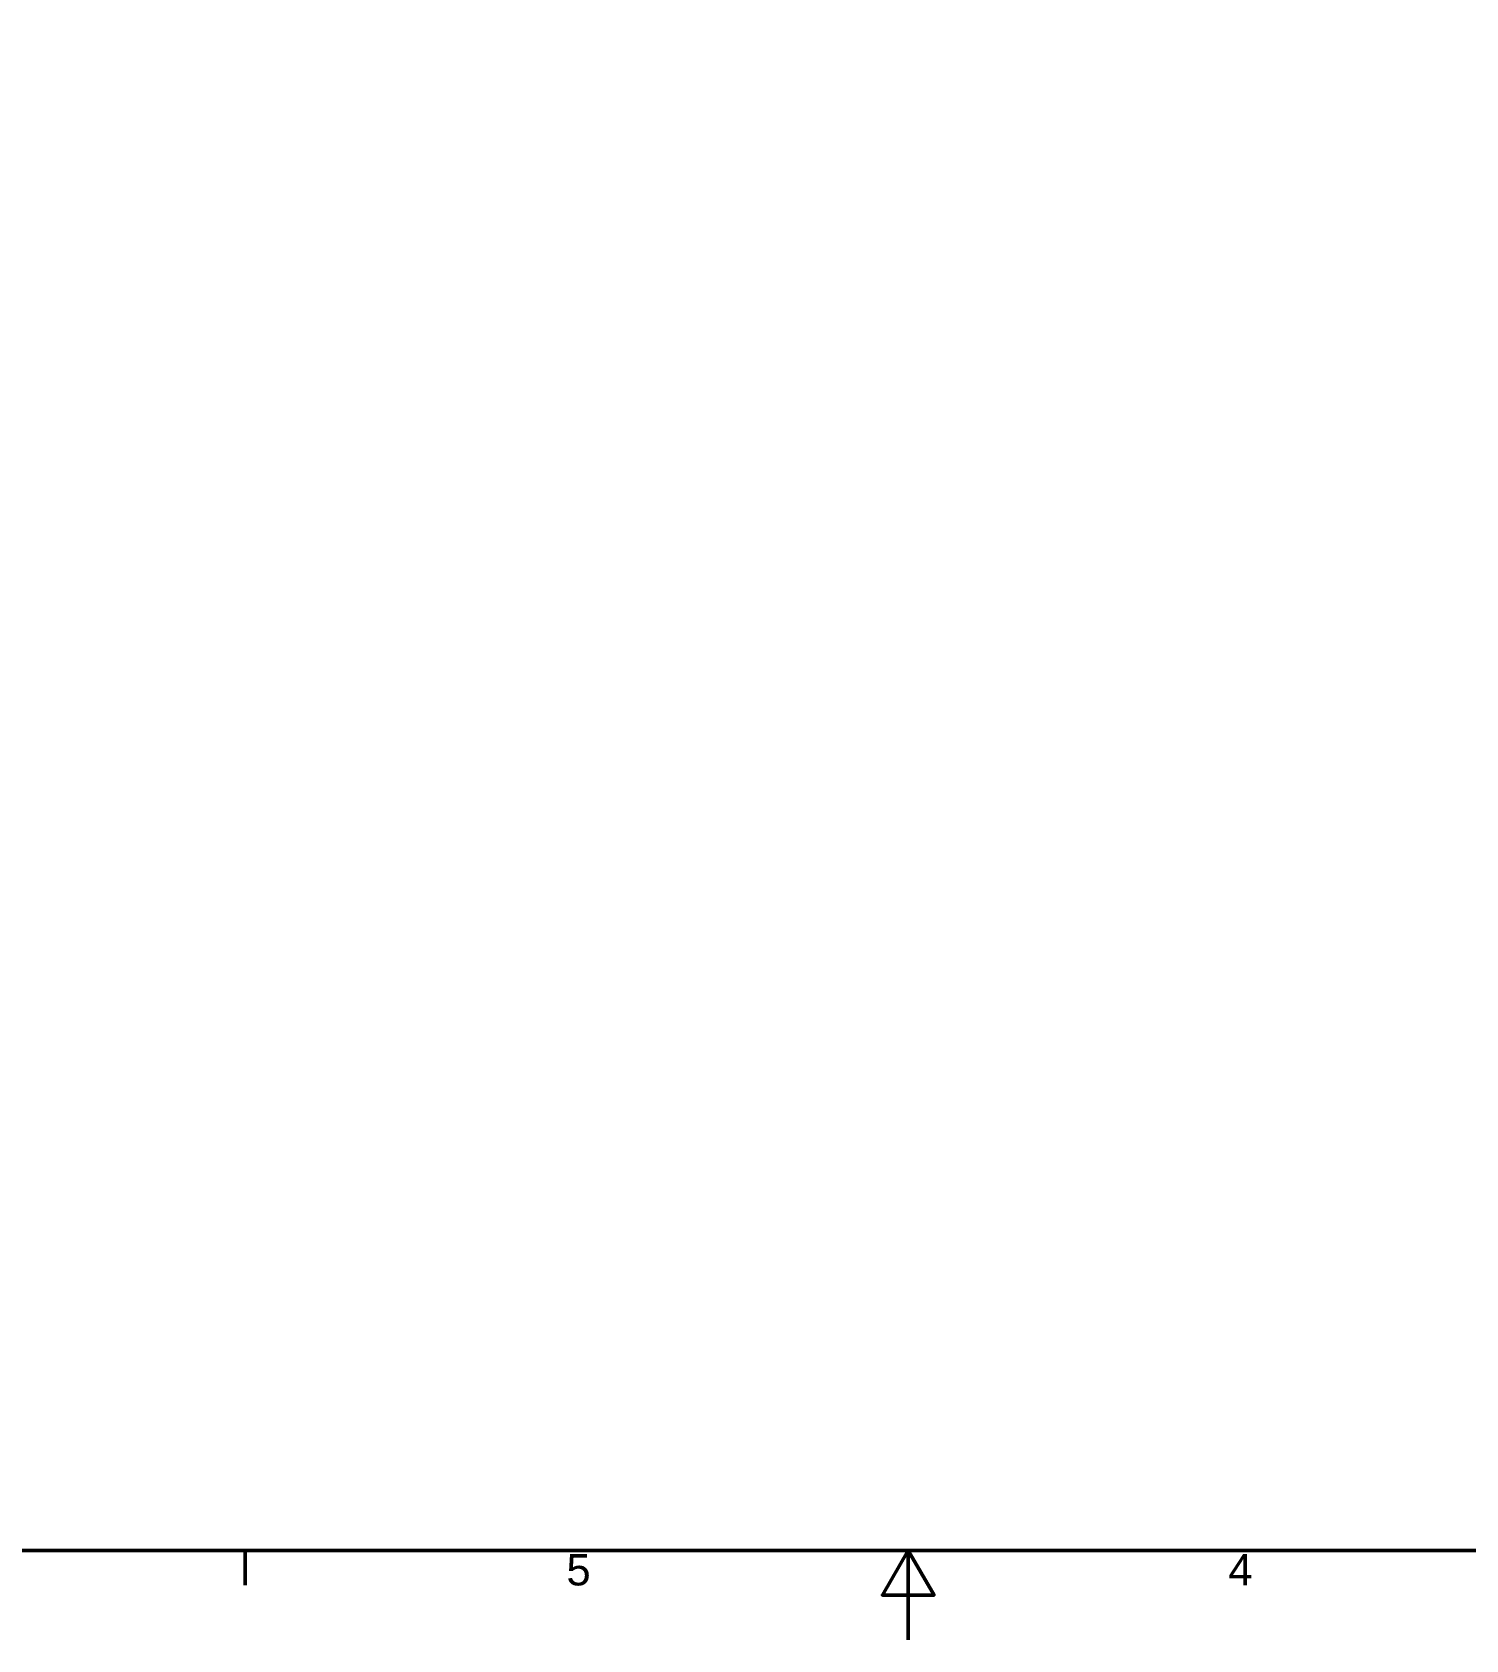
# Model space of a CAD drawing. Header units: millimetres. Extents: x 0 to 1485, y 0 to 1050.
# Drawn here: x 497.3 to 898.6, y 0 to 449.7 of the extents above; entities that cross this region are included whole.
import ezdxf

# ---------------------------------------------------------------- set-up
doc = ezdxf.new("R2010")
doc.units = ezdxf.units.MM
doc.header["$LTSCALE"] = 2.5
doc.layers.get('0').update_dxf_attribs({"lineweight": 50})
doc.layers.add('Rahmen_0', color=7, linetype='Continuous', lineweight=50)
doc.layers.add('Rahmen_2', color=7, linetype='Continuous', lineweight=50)
doc.styles.add('Aktuell-DINNach Layer', font='arial.ttf')

# ---------------------------------------------------------------- blocks, each defined once
blk = doc.blocks.new('Ränder Standardrahmen')
at = {"layer": 'Rahmen_0'}
blk.add_line((222.75, 10), (222.75, 6.1), dxfattribs=at)
at = {"layer": 'Rahmen_0', "flags": 128}
for points in [[(10, 10), (10, 410), (584, 410), (584, 10), (10, 10)], [(297, 0), (297, 10), (294.11, 5), (299.89, 5), (297, 10)]]:
    blk.add_lwpolyline(points, dxfattribs=at)
at = {"layer": 'Rahmen_2', "char_height": 3.5, "attachment_point": 7, "style": 'Aktuell-DINNach Layer'}
for s, insert in [('5', (258.73, 6.04)), ('4', (332.83, 6.1))]:
    blk.add_mtext(s, dxfattribs=dict(at, insert=insert))

msp = doc.modelspace()

# ---------------------------------------------------------------- block references
at = {"xscale": 2.5, "yscale": 2.5, "zscale": 2.5}
msp.add_blockref('Ränder Standardrahmen', (0, 0), dxfattribs=at)

doc.saveas('drawing.dxf')
